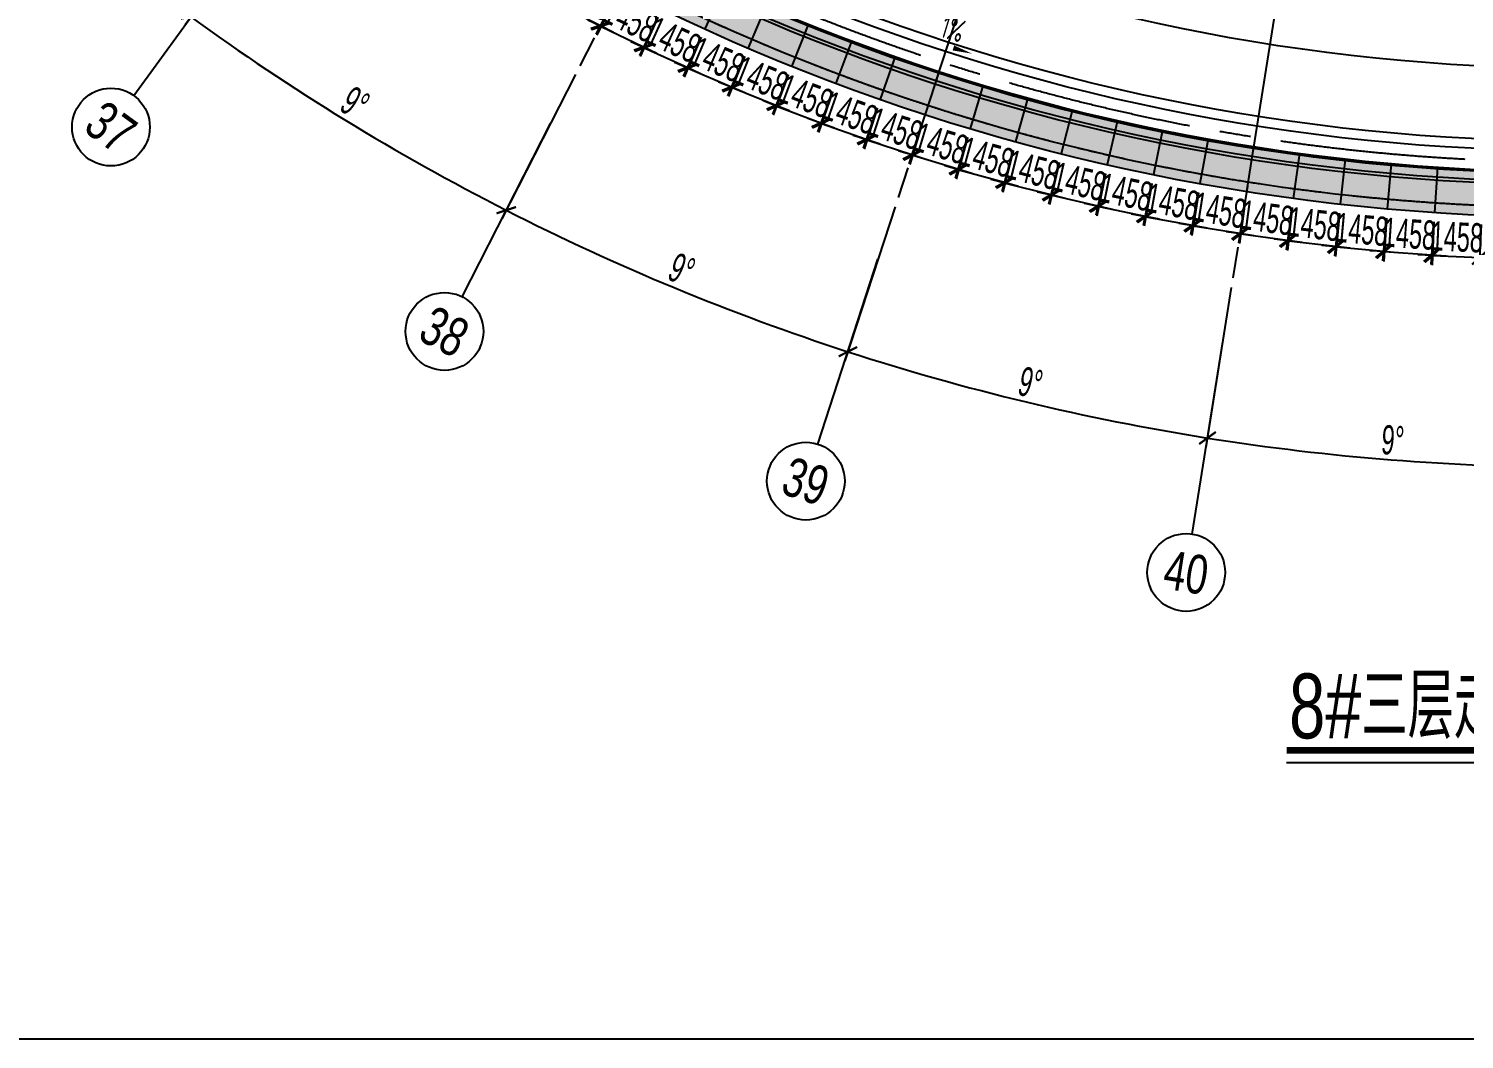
# Model space of a CAD drawing. Extents: x 104132 to 3338343, y -1228862 to 1409848.
# Drawn here: x 1713250 to 1757537, y 138 to 31315 of the extents above; entities that cross this region are included whole.
import ezdxf
from ezdxf.enums import TextEntityAlignment as Align

# ---------------------------------------------------------------- set-up
doc = ezdxf.new("R2010")
doc.units = 0
doc.linetypes.add('CENTER', pattern=[50.8, 31.75, -6.35, 6.35, -6.35])
doc.linetypes.add('CENTER2', pattern=[28.575, 19.05, -3.175, 3.175, -3.175])
doc.layers.get('0').update_dxf_attribs({"color": 8})
doc.layers.get('Defpoints').update_dxf_attribs({"color": 8})
for name, color, linetype in [('#幕墙线-平面', 8, 'Continuous'), ('#标注', 8, 'Continuous'), ('#轴线', 8, 'CENTER2'), ('A-ROOF-DRAN', 8, 'Continuous'), ('C-SHET-SHBD', 8, 'Continuous'), ('dim', 8, 'Continuous'), ('DIM_SYMB', 8, 'Continuous'), ('DOTE', 8, 'CENTER'), ('IEL-FINE', 8, 'Continuous'), ('分水线', 8, 'Continuous'), ('女儿墙', 8, 'Continuous')]:
    doc.layers.add(name, color=color, linetype=linetype)
doc.styles.add('JHZX', font='jrs.shx', dxfattribs={"width": 0.6, "bigfont": 'jhz.shx'})
doc.styles.add('XD2008', font='xd-hzs.shx', dxfattribs={"width": 0.7, "bigfont": 'xd-hztxt.shx'})
doc.dimstyles.new('JZBZ-300', dxfattribs={"dimscale": 300, "dimtxt": 3, "dimasz": 1.5, "dimexe": 1, "dimexo": 1, "dimgap": 0.5, "dimtad": 1, "dimdec": 0, "dimdsep": 46, "dimtxsty": 'JHZX', "dimblk1": 'ARCHTICK', "dimblk2": 'ARCHTICK', "dimsah": 1, "dimcen": 0, "dimclrd": 1, "dimclre": 1, "dimclrt": 2, "dimadec": 3, "dimazin": 2, "dimtfac": 1, "dimtdec": 0, "dimtix": 1, "dimtmove": 0, "dimatfit": 3, "dimfxl": 1, "dimtolj": 1, "dimlwd": -1, "dimlwe": -1, "dimarcsym": 1})

# ---------------------------------------------------------------- blocks, each defined once
blk = doc.blocks.new('_ARCHTICK')
at = {"color": 0, "linetype": 'ByBlock', "const_width": 0.15}
blk.add_lwpolyline([(-0.5, -0.5), (0.5, 0.5)], dxfattribs=at)
blk = doc.blocks.new('*D53')
at = {"layer": '#标注', "color": 1, "ltscale": 300, "transparency": 16777216}
for p, q in [((560830, -214509), (560048, -219447)), ((571468, -215346), (571468, -220346))]:
    blk.add_line(p, q, dxfattribs=at)
blk.add_arc((571468, -147346), 72700, 261, 270, dxfattribs=at)
at = {"layer": 'Defpoints', "color": 0, "ltscale": 300, "transparency": 16777216}
for p in [(571468, -147346), (560877, -214212), (571468, -215046), (563869, -219648)]:
    blk.add_point(p, dxfattribs=at)
at = {"layer": '#标注', "color": 1, "ltscale": 300, "transparency": 16777216, "xscale": 450, "yscale": 450, "zscale": 450}
for p, rotation in [((560095, -219151), 171.0000000000014), ((571468, -220046), 1.598721155460225e-12)]:
    blk.add_blockref('_ARCHTICK', p, dxfattribs=dict(at, rotation=rotation))
at = {"layer": '#标注', "color": 2, "ltscale": 300, "transparency": 16777216, "insert": (565811, -219224), "char_height": 900, "attachment_point": 5, "rotation": 355.5, "style": 'JHZX'}
blk.add_mtext('\\A1;9°', dxfattribs=at)
blk = doc.blocks.new('*D41')
at = {"layer": '#标注', "color": 1, "ltscale": 300, "transparency": 16777216}
for p, q in [((531498, -202359), (528560, -206404)), ((540597, -207934), (538327, -212389))]:
    blk.add_line(p, q, dxfattribs=at)
blk.add_arc((571468, -147346), 72700, 234, 243, dxfattribs=at)
at = {"layer": 'Defpoints', "color": 0, "ltscale": 300, "transparency": 16777216}
for p in [(571468, -147346), (531675, -202116), (540733, -207667), (531873, -208317)]:
    blk.add_point(p, dxfattribs=at)
at = {"layer": '#标注', "color": 1, "ltscale": 300, "transparency": 16777216, "xscale": 450, "yscale": 450, "zscale": 450}
for p, rotation in [((528736, -206161), 143.9999999999988), ((538463, -212122), 333.0000000000025)]:
    blk.add_blockref('_ARCHTICK', p, dxfattribs=dict(at, rotation=rotation))
at = {"layer": '#标注', "color": 2, "ltscale": 300, "transparency": 16777216, "insert": (533796, -208821), "char_height": 900, "attachment_point": 5, "rotation": 328.5, "style": 'JHZX'}
blk.add_mtext('\\A1;9°', dxfattribs=at)
blk = doc.blocks.new('*D42')
at = {"layer": '#标注', "color": 1, "ltscale": 300, "transparency": 16777216}
for p, q in [((540597, -207934), (538327, -212389)), ((550455, -212018), (548910, -216773))]:
    blk.add_line(p, q, dxfattribs=at)
blk.add_arc((571468, -147346), 72700, 243, 252, dxfattribs=at)
at = {"layer": 'Defpoints', "color": 0, "ltscale": 300, "transparency": 16777216}
for p in [(571468, -147346), (540733, -207667), (550547, -211732), (541898, -213761)]:
    blk.add_point(p, dxfattribs=at)
at = {"layer": '#标注', "color": 1, "ltscale": 300, "transparency": 16777216, "xscale": 450, "yscale": 450, "zscale": 450}
for p, rotation in [((538463, -212122), 153.0000000000024), ((549002, -216488), 342.0000000000013)]:
    blk.add_blockref('_ARCHTICK', p, dxfattribs=dict(at, rotation=rotation))
at = {"layer": '#标注', "color": 2, "ltscale": 300, "transparency": 16777216, "insert": (543876, -213958), "char_height": 900, "attachment_point": 5, "rotation": 337.5, "style": 'JHZX'}
blk.add_mtext('\\A1;9°', dxfattribs=at)
blk = doc.blocks.new('*D43')
at = {"layer": '#标注', "color": 1, "ltscale": 300, "transparency": 16777216}
for p, q in [((550455, -212018), (548910, -216773)), ((560830, -214509), (560048, -219447))]:
    blk.add_line(p, q, dxfattribs=at)
blk.add_arc((571468, -147346), 72700, 252, 261, dxfattribs=at)
at = {"layer": 'Defpoints', "color": 0, "ltscale": 300, "transparency": 16777216}
for p in [(571468, -147346), (550547, -211732), (560877, -214212), (552652, -217569)]:
    blk.add_point(p, dxfattribs=at)
at = {"layer": '#标注', "color": 1, "ltscale": 300, "transparency": 16777216, "xscale": 450, "yscale": 450, "zscale": 450}
for p, rotation in [((549002, -216488), 162.0000000000016), ((560095, -219151), 351.0000000000016)]:
    blk.add_blockref('_ARCHTICK', p, dxfattribs=dict(at, rotation=rotation))
at = {"layer": '#标注', "color": 2, "ltscale": 300, "transparency": 16777216, "insert": (554636, -217454), "char_height": 900, "attachment_point": 5, "rotation": 346.5, "style": 'JHZX'}
blk.add_mtext('\\A1;9°', dxfattribs=at)
blk = doc.blocks.new('*U1046')
blk.add_line((0, -20), (0, 0))
blk.add_circle((0, -24), 4)
at = {"style": 'JHZX', "width": 0.75}
blk.add_attdef('AXES', text='', height=4, dxfattribs=at).set_placement((0, -24), align=Align.MIDDLE_CENTER)
blk = doc.blocks.new('A$C49f573b4')
at = {"layer": '女儿墙'}
for radius in [63900, 63650]:
    blk.add_circle((0, 0), radius, dxfattribs=at)
blk = doc.blocks.new('*U481')
at = {"layer": '#幕墙线-平面', "ltscale": 300}
blk.add_line((63600, -63600), (65000, -63600), dxfattribs=at)
blk = doc.blocks.new('*U482')
at = {"layer": '#幕墙线-平面'}
for p, rotation in [((961069, 10529), 245.5714285714367), ((961644, 11835), 246.8571428571508), ((962191, 13153), 248.1428571428649), ((962707, 14484), 249.4285714285787), ((963193, 15825), 250.7142857142925), ((963650, 17178), 252.0000000000067), ((964075, 18540), 253.2857142857202), ((964471, 19911), 254.571428571434), ((964835, 21291), 255.8571428571476), ((965168, 22679), 257.1428571428611), ((965470, 24074), 258.4285714285753), ((965740, 25475), 259.7142857142896), ((965979, 26882), 261.000000000004), ((966187, 28294), 262.2857142857181), ((966363, 29710), 263.5714285714323), ((966506, 31130), 264.8571428571461), ((966618, 32553), 266.1428571428593)]:
    blk.add_blockref('*U481', p, dxfattribs=dict(at, rotation=rotation))
blk = doc.blocks.new('*D486')
at = {"layer": 'Defpoints', "color": 0, "ltscale": 300, "transparency": 16777216}
for p in [(894438, -27579), (895887, -27742), (895739, -29057)]:
    blk.add_point(p, dxfattribs=at)
at = {"layer": 'dim', "color": 1, "ltscale": 300, "transparency": 16777216}
for p, q in [((894404, -27877), (894256, -29191)), ((895853, -28040), (895705, -29355)), ((894289, -28893), (893842, -28843)), ((894289, -28893), (895739, -29057)), ((895739, -29057), (896186, -29107))]:
    blk.add_line(p, q, dxfattribs=at)
at = {"layer": 'dim', "color": 1, "ltscale": 300, "transparency": 16777216, "xscale": 450, "yscale": 450, "zscale": 450}
for p, rotation in [((894289, -28893), 353.5714285714329), ((895739, -29057), 173.571428571433)]:
    blk.add_blockref('_ARCHTICK', p, dxfattribs=dict(at, rotation=rotation))
at = {"layer": 'dim', "color": 2, "ltscale": 300, "transparency": 16777216, "insert": (895081, -28379), "char_height": 900, "attachment_point": 5, "rotation": 353.5714, "style": 'JHZX'}
blk.add_mtext('\\A1;1458', dxfattribs=at)
blk = doc.blocks.new('*D487')
at = {"layer": 'Defpoints', "color": 0, "ltscale": 300, "transparency": 16777216}
for p in [(892995, -27367), (894440, -27562), (894262, -28873)]:
    blk.add_point(p, dxfattribs=at)
at = {"layer": 'dim', "color": 1, "ltscale": 300, "transparency": 16777216}
for p, q in [((892954, -27664), (892777, -28975)), ((894400, -27860), (894222, -29171)), ((892817, -28678), (892371, -28617)), ((892817, -28678), (894262, -28873)), ((894262, -28873), (894708, -28934))]:
    blk.add_line(p, q, dxfattribs=at)
at = {"layer": 'dim', "color": 1, "ltscale": 300, "transparency": 16777216, "xscale": 450, "yscale": 450, "zscale": 450}
for p, rotation in [((892817, -28678), 352.285714285719), ((894262, -28873), 172.285714285719)]:
    blk.add_blockref('_ARCHTICK', p, dxfattribs=dict(at, rotation=rotation))
at = {"layer": 'dim', "color": 2, "ltscale": 300, "transparency": 16777216, "insert": (893620, -28181), "char_height": 900, "attachment_point": 5, "rotation": 352.2857, "style": 'JHZX'}
blk.add_mtext('\\A1;1458', dxfattribs=at)
blk = doc.blocks.new('*D488')
at = {"layer": 'Defpoints', "color": 0, "ltscale": 300, "transparency": 16777216}
for p in [(891557, -27122), (892997, -27350), (892790, -28657)]:
    blk.add_point(p, dxfattribs=at)
at = {"layer": 'dim', "color": 1, "ltscale": 300, "transparency": 16777216}
for p, q in [((891510, -27419), (891303, -28725)), ((892950, -27647), (892743, -28953)), ((891350, -28429), (890905, -28359)), ((891350, -28429), (892790, -28657)), ((892790, -28657), (893235, -28727))]:
    blk.add_line(p, q, dxfattribs=at)
at = {"layer": 'dim', "color": 1, "ltscale": 300, "transparency": 16777216, "xscale": 450, "yscale": 450, "zscale": 450}
for p, rotation in [((891350, -28429), 351.0000000000057), ((892790, -28657), 171.0000000000057)]:
    blk.add_blockref('_ARCHTICK', p, dxfattribs=dict(at, rotation=rotation))
at = {"layer": 'dim', "color": 2, "ltscale": 300, "transparency": 16777216, "insert": (892164, -27950), "char_height": 900, "attachment_point": 5, "rotation": 351, "style": 'JHZX'}
blk.add_mtext('\\A1;1458', dxfattribs=at)
blk = doc.blocks.new('*D489')
at = {"layer": 'Defpoints', "color": 0, "ltscale": 300, "transparency": 16777216}
for p in [(890125, -26846), (891560, -27106), (891323, -28408)]:
    blk.add_point(p, dxfattribs=at)
at = {"layer": 'dim', "color": 1, "ltscale": 300, "transparency": 16777216}
for p, q in [((890071, -27141), (889835, -28443)), ((891506, -27401), (891270, -28703)), ((889888, -28147), (889446, -28067)), ((889888, -28147), (891323, -28408)), ((891323, -28408), (891766, -28488))]:
    blk.add_line(p, q, dxfattribs=at)
at = {"layer": 'dim', "color": 1, "ltscale": 300, "transparency": 16777216, "xscale": 450, "yscale": 450, "zscale": 450}
for p, rotation in [((889888, -28147), 349.7142857142919), ((891323, -28408), 169.7142857142918)]:
    blk.add_blockref('_ARCHTICK', p, dxfattribs=dict(at, rotation=rotation))
at = {"layer": 'dim', "color": 2, "ltscale": 300, "transparency": 16777216, "insert": (890713, -27687), "char_height": 900, "attachment_point": 5, "rotation": 349.7143, "style": 'JHZX'}
blk.add_mtext('\\A1;1458', dxfattribs=at)
blk = doc.blocks.new('*D490')
at = {"layer": 'Defpoints', "color": 0, "ltscale": 300, "transparency": 16777216}
for p in [(888699, -26537), (890128, -26830), (889863, -28126)]:
    blk.add_point(p, dxfattribs=at)
at = {"layer": 'dim', "color": 1, "ltscale": 300, "transparency": 16777216}
for p, q in [((888639, -26831), (888374, -28127)), ((890068, -27124), (889802, -28420)), ((888434, -27833), (887993, -27743)), ((888434, -27833), (889863, -28126)), ((889863, -28126), (890303, -28216))]:
    blk.add_line(p, q, dxfattribs=at)
at = {"layer": 'dim', "color": 1, "ltscale": 300, "transparency": 16777216, "xscale": 450, "yscale": 450, "zscale": 450}
for p, rotation in [((888434, -27833), 348.4285714285783), ((889863, -28126), 168.4285714285783)]:
    blk.add_blockref('_ARCHTICK', p, dxfattribs=dict(at, rotation=rotation))
at = {"layer": 'dim', "color": 2, "ltscale": 300, "transparency": 16777216, "insert": (889268, -27392), "char_height": 900, "attachment_point": 5, "rotation": 348.4286, "style": 'JHZX'}
blk.add_mtext('\\A1;1458', dxfattribs=at)
blk = doc.blocks.new('*D491')
at = {"layer": 'Defpoints', "color": 0, "ltscale": 300, "transparency": 16777216}
for p in [(887281, -26197), (888703, -26521), (888408, -27811)]:
    blk.add_point(p, dxfattribs=at)
at = {"layer": 'dim', "color": 1, "ltscale": 300, "transparency": 16777216}
for p, q in [((887214, -26489), (886920, -27779)), ((888636, -26814), (888342, -28104)), ((886986, -27487), (886548, -27386)), ((886986, -27487), (888408, -27811)), ((888408, -27811), (888847, -27911))]:
    blk.add_line(p, q, dxfattribs=at)
at = {"layer": 'dim', "color": 1, "ltscale": 300, "transparency": 16777216, "xscale": 450, "yscale": 450, "zscale": 450}
for p, rotation in [((886986, -27487), 347.1428571428643), ((888408, -27811), 167.1428571428643)]:
    blk.add_blockref('_ARCHTICK', p, dxfattribs=dict(at, rotation=rotation))
at = {"layer": 'dim', "color": 2, "ltscale": 300, "transparency": 16777216, "insert": (887831, -27064), "char_height": 900, "attachment_point": 5, "rotation": 347.1429, "style": 'JHZX'}
blk.add_mtext('\\A1;1458', dxfattribs=at)
blk = doc.blocks.new('*D492')
at = {"layer": 'Defpoints', "color": 0, "ltscale": 300, "transparency": 16777216}
for p in [(885871, -25825), (887285, -26181), (886962, -27464)]:
    blk.add_point(p, dxfattribs=at)
at = {"layer": 'dim', "color": 1, "ltscale": 300, "transparency": 16777216}
for p, q in [((885797, -26115), (885474, -27398)), ((887212, -26472), (886888, -27755)), ((885547, -27107), (885111, -26997)), ((885547, -27107), (886962, -27464)), ((886962, -27464), (887398, -27574))]:
    blk.add_line(p, q, dxfattribs=at)
at = {"layer": 'dim', "color": 1, "ltscale": 300, "transparency": 16777216, "xscale": 450, "yscale": 450, "zscale": 450}
for p, rotation in [((885547, -27107), 345.8571428571502), ((886962, -27464), 165.8571428571502)]:
    blk.add_blockref('_ARCHTICK', p, dxfattribs=dict(at, rotation=rotation))
at = {"layer": 'dim', "color": 2, "ltscale": 300, "transparency": 16777216, "insert": (886401, -26704), "char_height": 900, "attachment_point": 5, "rotation": 345.8571, "style": 'JHZX'}
blk.add_mtext('\\A1;1458', dxfattribs=at)
blk = doc.blocks.new('*D493')
at = {"layer": 'Defpoints', "color": 0, "ltscale": 300, "transparency": 16777216}
for p in [(884469, -25421), (885875, -25809), (885523, -27084)]:
    blk.add_point(p, dxfattribs=at)
at = {"layer": 'dim', "color": 1, "ltscale": 300, "transparency": 16777216}
for p, q in [((884389, -25710), (884037, -26985)), ((885795, -26098), (885443, -27373)), ((884117, -26696), (883683, -26576)), ((884117, -26696), (885523, -27084)), ((885523, -27084), (885957, -27204))]:
    blk.add_line(p, q, dxfattribs=at)
at = {"layer": 'dim', "color": 1, "ltscale": 300, "transparency": 16777216, "xscale": 450, "yscale": 450, "zscale": 450}
for p, rotation in [((884117, -26696), 344.5714285714371), ((885523, -27084), 164.5714285714372)]:
    blk.add_blockref('_ARCHTICK', p, dxfattribs=dict(at, rotation=rotation))
at = {"layer": 'dim', "color": 2, "ltscale": 300, "transparency": 16777216, "insert": (884980, -26312), "char_height": 900, "attachment_point": 5, "rotation": 344.5714, "style": 'JHZX'}
blk.add_mtext('\\A1;1458', dxfattribs=at)
blk = doc.blocks.new('*D494')
at = {"layer": 'Defpoints', "color": 0, "ltscale": 300, "transparency": 16777216}
for p in [(883077, -24986), (884474, -25405), (884093, -26672)]:
    blk.add_point(p, dxfattribs=at)
at = {"layer": 'dim', "color": 1, "ltscale": 300, "transparency": 16777216}
for p, q in [((882991, -25273), (882610, -26540)), ((882697, -26253), (882266, -26123)), ((884388, -25692), (884007, -26959)), ((882697, -26253), (884093, -26672)), ((884093, -26672), (884524, -26802))]:
    blk.add_line(p, q, dxfattribs=at)
at = {"layer": 'dim', "color": 1, "ltscale": 300, "transparency": 16777216, "xscale": 450, "yscale": 450, "zscale": 450}
for p, rotation in [((882697, -26253), 343.2857142857229), ((884093, -26672), 163.2857142857229)]:
    blk.add_blockref('_ARCHTICK', p, dxfattribs=dict(at, rotation=rotation))
at = {"layer": 'dim', "color": 2, "ltscale": 300, "transparency": 16777216, "insert": (883568, -25888), "char_height": 900, "attachment_point": 5, "rotation": 343.2857, "style": 'JHZX'}
blk.add_mtext('\\A1;1458', dxfattribs=at)
blk = doc.blocks.new('*D495')
at = {"layer": 'Defpoints', "color": 0, "ltscale": 300, "transparency": 16777216}
for p in [(881695, -24519), (883082, -24970), (882673, -26228)]:
    blk.add_point(p, dxfattribs=at)
at = {"layer": 'dim', "color": 1, "ltscale": 300, "transparency": 16777216}
for p, q in [((881602, -24805), (881194, -26063)), ((881286, -25778), (880858, -25639)), ((882989, -25255), (882581, -26514)), ((881286, -25778), (882673, -26228)), ((882673, -26228), (883101, -26367))]:
    blk.add_line(p, q, dxfattribs=at)
at = {"layer": 'dim', "color": 1, "ltscale": 300, "transparency": 16777216, "xscale": 450, "yscale": 450, "zscale": 450}
for p, rotation in [((881286, -25778), 342.0000000000086), ((882673, -26228), 162.0000000000086)]:
    blk.add_blockref('_ARCHTICK', p, dxfattribs=dict(at, rotation=rotation))
at = {"layer": 'dim', "color": 2, "ltscale": 300, "transparency": 16777216, "insert": (882165, -25432), "char_height": 900, "attachment_point": 5, "rotation": 342, "style": 'JHZX'}
blk.add_mtext('\\A1;1458', dxfattribs=at)
blk = doc.blocks.new('*D496')
at = {"layer": 'Defpoints', "color": 0, "ltscale": 300, "transparency": 16777216}
for p in [(880324, -24022), (881700, -24504), (881264, -25753)]:
    blk.add_point(p, dxfattribs=at)
at = {"layer": 'dim', "color": 1, "ltscale": 300, "transparency": 16777216}
for p, q in [((880225, -24305), (879788, -25554)), ((881601, -24787), (881164, -26036)), ((879887, -25271), (879462, -25122)), ((879887, -25271), (881264, -25753)), ((881264, -25753), (881688, -25901))]:
    blk.add_line(p, q, dxfattribs=at)
at = {"layer": 'dim', "color": 1, "ltscale": 300, "transparency": 16777216, "xscale": 450, "yscale": 450, "zscale": 450}
for p, rotation in [((879887, -25271), 340.7142857142958), ((881264, -25753), 160.7142857142958)]:
    blk.add_blockref('_ARCHTICK', p, dxfattribs=dict(at, rotation=rotation))
at = {"layer": 'dim', "color": 2, "ltscale": 300, "transparency": 16777216, "insert": (880773, -24945), "char_height": 900, "attachment_point": 5, "rotation": 340.7143, "style": 'JHZX'}
blk.add_mtext('\\A1;1458', dxfattribs=at)
blk = doc.blocks.new('*D497')
at = {"layer": 'Defpoints', "color": 0, "ltscale": 300, "transparency": 16777216}
for p in [(878964, -23494), (880330, -24007), (879865, -25246)]:
    blk.add_point(p, dxfattribs=at)
at = {"layer": 'dim', "color": 1, "ltscale": 300, "transparency": 16777216}
for p, q in [((878859, -23775), (878394, -25014)), ((880224, -24288), (879759, -25526)), ((878499, -24733), (878078, -24575)), ((878499, -24733), (879865, -25246)), ((879865, -25246), (880286, -25404))]:
    blk.add_line(p, q, dxfattribs=at)
at = {"layer": 'dim', "color": 1, "ltscale": 300, "transparency": 16777216, "xscale": 450, "yscale": 450, "zscale": 450}
for p, rotation in [((878499, -24733), 339.4285714285816), ((879865, -25246), 159.4285714285816)]:
    blk.add_blockref('_ARCHTICK', p, dxfattribs=dict(at, rotation=rotation))
at = {"layer": 'dim', "color": 2, "ltscale": 300, "transparency": 16777216, "insert": (879393, -24428), "char_height": 900, "attachment_point": 5, "rotation": 339.4286, "style": 'JHZX'}
blk.add_mtext('\\A1;1458', dxfattribs=at)
blk = doc.blocks.new('*D498')
at = {"layer": 'Defpoints', "color": 0, "ltscale": 300, "transparency": 16777216}
for p in [(877617, -22936), (878970, -23479), (878478, -24707)]:
    blk.add_point(p, dxfattribs=at)
at = {"layer": 'dim', "color": 1, "ltscale": 300, "transparency": 16777216}
for p, q in [((877505, -23215), (877012, -24443)), ((878859, -23758), (878366, -24986)), ((877124, -24164), (876707, -23997)), ((877124, -24164), (878478, -24707)), ((878478, -24707), (878895, -24875))]:
    blk.add_line(p, q, dxfattribs=at)
at = {"layer": 'dim', "color": 1, "ltscale": 300, "transparency": 16777216, "xscale": 450, "yscale": 450, "zscale": 450}
for p, rotation in [((877124, -24164), 338.1428571428676), ((878478, -24707), 158.1428571428676)]:
    blk.add_blockref('_ARCHTICK', p, dxfattribs=dict(at, rotation=rotation))
at = {"layer": 'dim', "color": 2, "ltscale": 300, "transparency": 16777216, "insert": (878024, -23879), "char_height": 900, "attachment_point": 5, "rotation": 338.1429, "style": 'JHZX'}
blk.add_mtext('\\A1;1458', dxfattribs=at)
blk = doc.blocks.new('*D499')
at = {"layer": 'Defpoints', "color": 0, "ltscale": 300, "transparency": 16777216}
for p in [(876282, -22348), (877623, -22921), (877103, -24138)]:
    blk.add_point(p, dxfattribs=at)
at = {"layer": 'dim', "color": 1, "ltscale": 300, "transparency": 16777216}
for p, q in [((876164, -22624), (875644, -23840)), ((875762, -23565), (875348, -23388)), ((877505, -23197), (876985, -24414)), ((875762, -23565), (877103, -24138)), ((877103, -24138), (877517, -24315))]:
    blk.add_line(p, q, dxfattribs=at)
at = {"layer": 'dim', "color": 1, "ltscale": 300, "transparency": 16777216, "xscale": 450, "yscale": 450, "zscale": 450}
for p, rotation in [((875762, -23565), 336.857142857154), ((877103, -24138), 156.857142857154)]:
    blk.add_blockref('_ARCHTICK', p, dxfattribs=dict(at, rotation=rotation))
at = {"layer": 'dim', "color": 2, "ltscale": 300, "transparency": 16777216, "insert": (876668, -23299), "char_height": 900, "attachment_point": 5, "rotation": 336.8571, "style": 'JHZX'}
blk.add_mtext('\\A1;1458', dxfattribs=at)
blk = doc.blocks.new('*D500')
at = {"layer": 'Defpoints', "color": 0, "ltscale": 300, "transparency": 16777216}
for p in [(874961, -21730), (876289, -22333), (875742, -23538)]:
    blk.add_point(p, dxfattribs=at)
at = {"layer": 'dim', "color": 1, "ltscale": 300, "transparency": 16777216}
for p, q in [((874837, -22003), (874290, -23208)), ((874414, -22935), (874004, -22748)), ((874414, -22935), (875742, -23538)), ((876165, -22606), (875618, -23811)), ((875742, -23538), (876151, -23724))]:
    blk.add_line(p, q, dxfattribs=at)
at = {"layer": 'dim', "color": 1, "ltscale": 300, "transparency": 16777216, "xscale": 450, "yscale": 450, "zscale": 450}
for p, rotation in [((874414, -22935), 335.5714285714407), ((875742, -23538), 155.5714285714407)]:
    blk.add_blockref('_ARCHTICK', p, dxfattribs=dict(at, rotation=rotation))
at = {"layer": 'dim', "color": 2, "ltscale": 300, "transparency": 16777216, "insert": (875326, -22690), "char_height": 900, "attachment_point": 5, "rotation": 335.5714, "style": 'JHZX'}
blk.add_mtext('\\A1;1458', dxfattribs=at)
blk = doc.blocks.new('*D501')
at = {"layer": 'Defpoints', "color": 0, "ltscale": 300, "transparency": 16777216}
for p in [(873654, -21083), (874968, -21715), (874394, -22907)]:
    blk.add_point(p, dxfattribs=at)
at = {"layer": 'dim', "color": 1, "ltscale": 300, "transparency": 16777216}
for p, q in [((873524, -21353), (872950, -22545)), ((873080, -22274), (872675, -22079)), ((874838, -21986), (874264, -23178)), ((873080, -22274), (874394, -22907)), ((874394, -22907), (874799, -23102))]:
    blk.add_line(p, q, dxfattribs=at)
at = {"layer": 'dim', "color": 1, "ltscale": 300, "transparency": 16777216, "xscale": 450, "yscale": 450, "zscale": 450}
for p, rotation in [((873080, -22274), 334.2857142857256), ((874394, -22907), 154.2857142857257)]:
    blk.add_blockref('_ARCHTICK', p, dxfattribs=dict(at, rotation=rotation))
at = {"layer": 'dim', "color": 2, "ltscale": 300, "transparency": 16777216, "insert": (873997, -22050), "char_height": 900, "attachment_point": 5, "rotation": 334.2857, "style": 'JHZX'}
blk.add_mtext('\\A1;1458', dxfattribs=at)
blk = doc.blocks.new('*D502')
at = {"layer": 'Defpoints', "color": 0, "ltscale": 300, "transparency": 16777216}
for p in [(872362, -20406), (873661, -21068), (873061, -22247)]:
    blk.add_point(p, dxfattribs=at)
at = {"layer": 'dim', "color": 1, "ltscale": 300, "transparency": 16777216}
for p, q in [((872226, -20673), (871625, -21852)), ((871761, -21585), (871360, -21380)), ((871761, -21585), (873061, -22247)), ((873525, -21335), (872925, -22514)), ((873061, -22247), (873462, -22451))]:
    blk.add_line(p, q, dxfattribs=at)
at = {"layer": 'dim', "color": 1, "ltscale": 300, "transparency": 16777216, "xscale": 450, "yscale": 450, "zscale": 450}
for p, rotation in [((871761, -21585), 333.0000000000109), ((873061, -22247), 153.0000000000109)]:
    blk.add_blockref('_ARCHTICK', p, dxfattribs=dict(at, rotation=rotation))
at = {"layer": 'dim', "color": 2, "ltscale": 300, "transparency": 16777216, "insert": (872684, -21381), "char_height": 900, "attachment_point": 5, "rotation": 333, "style": 'JHZX'}
blk.add_mtext('\\A1;1458', dxfattribs=at)
blk = doc.blocks.new('*D763')
at = {"layer": 'Defpoints', "color": 0, "ltscale": 300, "transparency": 16777216}
for p in [(898790, -28020), (900247, -28085), (900188, -29407)]:
    blk.add_point(p, dxfattribs=at)
at = {"layer": 'dim', "color": 1, "ltscale": 300, "transparency": 16777216}
for p, q in [((898777, -28319), (898717, -29641)), ((900234, -28385), (900174, -29706)), ((898731, -29341), (898281, -29321)), ((898731, -29341), (900188, -29407)), ((900188, -29407), (900637, -29427))]:
    blk.add_line(p, q, dxfattribs=at)
at = {"layer": 'dim', "color": 1, "ltscale": 300, "transparency": 16777216, "xscale": 450, "yscale": 450, "zscale": 450}
for p, rotation in [((898731, -29341), 357.428571428672), ((900188, -29407), 177.428571428672)]:
    blk.add_blockref('_ARCHTICK', p, dxfattribs=dict(at, rotation=rotation))
at = {"layer": 'dim', "color": 2, "ltscale": 300, "transparency": 16777216, "insert": (899486, -28775), "char_height": 900, "attachment_point": 5, "rotation": 357.4286, "style": 'JHZX'}
blk.add_mtext('\\A1;1458', dxfattribs=at)
blk = doc.blocks.new('*D764')
at = {"layer": 'Defpoints', "color": 0, "ltscale": 300, "transparency": 16777216}
for p in [(897336, -27905), (898791, -28003), (898702, -29323)]:
    blk.add_point(p, dxfattribs=at)
at = {"layer": 'dim', "color": 1, "ltscale": 300, "transparency": 16777216}
for p, q in [((897316, -28205), (897227, -29524)), ((898771, -28303), (898682, -29623)), ((897247, -29225), (896798, -29195)), ((897247, -29225), (898702, -29323)), ((898702, -29323), (899151, -29354))]:
    blk.add_line(p, q, dxfattribs=at)
at = {"layer": 'dim', "color": 1, "ltscale": 300, "transparency": 16777216, "xscale": 450, "yscale": 450, "zscale": 450}
for p, rotation in [((897247, -29225), 356.1428571429576), ((898702, -29323), 176.1428571429576)]:
    blk.add_blockref('_ARCHTICK', p, dxfattribs=dict(at, rotation=rotation))
at = {"layer": 'dim', "color": 2, "ltscale": 300, "transparency": 16777216, "insert": (898015, -28676), "char_height": 900, "attachment_point": 5, "rotation": 356.1429, "style": 'JHZX'}
blk.add_mtext('\\A1;1458', dxfattribs=at)
blk = doc.blocks.new('*D765')
at = {"layer": 'Defpoints', "color": 0, "ltscale": 300, "transparency": 16777216}
for p in [(895885, -27758), (897338, -27889), (897219, -29207)]:
    blk.add_point(p, dxfattribs=at)
at = {"layer": 'dim', "color": 1, "ltscale": 300, "transparency": 16777216}
for p, q in [((895858, -28057), (895740, -29375)), ((897311, -28188), (897192, -29505)), ((895766, -29076), (895318, -29035)), ((895766, -29076), (897219, -29207)), ((897219, -29207), (897667, -29247))]:
    blk.add_line(p, q, dxfattribs=at)
at = {"layer": 'dim', "color": 1, "ltscale": 300, "transparency": 16777216, "xscale": 450, "yscale": 450, "zscale": 450}
for p, rotation in [((895766, -29076), 354.8571428572439), ((897219, -29207), 174.8571428572439)]:
    blk.add_blockref('_ARCHTICK', p, dxfattribs=dict(at, rotation=rotation))
at = {"layer": 'dim', "color": 2, "ltscale": 300, "transparency": 16777216, "insert": (896547, -28544), "char_height": 900, "attachment_point": 5, "rotation": 354.8571, "style": 'JHZX'}
blk.add_mtext('\\A1;1458', dxfattribs=at)
blk = doc.blocks.new('*U1263')
blk.add_line((-17.995, -0.75), (18.028, -0.75))
at = {"const_width": 0.4}
blk.add_lwpolyline([(-17.995, 0), (18.028, 0)], dxfattribs=at)
at = {"style": 'JHZX', "width": 0.75}
blk.add_attdef('立面图', text='', height=4, dxfattribs=at).set_placement((0.064, 2.74), align=Align.MIDDLE_CENTER)
blk = doc.blocks.new('A3文本框')
at = {"layer": 'Defpoints', "ltscale": 500}
blk.add_lwpolyline([(10, -10), (-420, -10), (-420, 297), (10, 297)], close=True, dxfattribs=at)
at = {"layer": 'C-SHET-SHBD', "style": 'XD2008', "width": 0.7}
for tag, height, p in [('子项名称', 4.5, (-37.489, 35.412)), ('图名', 4.5, (-37.489, 24.269)), ('比例', 3, (-56.3, 8.255)), ('MQJD-01', 3, (-13.245, 2.272))]:
    blk.add_attdef(tag, text='', height=height, dxfattribs=at).set_placement(p, align=Align.CENTER)
blk = doc.blocks.new('轴网20240313')
at = {"layer": '#标注', "ltscale": 300}
blk.add_circle((571467.9, -147345.9), 64700, dxfattribs=at)
at = {"layer": '#轴线', "ltscale": 300}
for p, q in [((564521.8, -160978.3), (540732.7, -207667)), ((566739.9, -161897.1), (550547.4, -211732.4)), ((569074.4, -162457.5), (560877.2, -214212.4))]:
    blk.add_line(p, q, dxfattribs=at)
for radius in [64700, 63300]:
    blk.add_circle((571467.9, -147345.9), radius, dxfattribs=at)
at = {"layer": '#标注'}
for p, xscale, yscale, zscale, rotation, values in [((530499.2, -203734.4), 300, 300, 300, 323.9999999999863, {'AXES': '37'}), ((539824.7, -209449), 300.0000000000002, 300.0000000000002, 300.0000000000002, 332.9999999999862, {'AXES': '38'}), ((549929.4, -213634.5), 300, 300, 300, 341.9999999999861, {'AXES': '39'}), ((560564.4, -216187.8), 300, 300, 300, 350.999999999986, {'AXES': '40'})]:
    blk.add_blockref('*U1046', p, dxfattribs=dict(at, xscale=xscale, yscale=yscale, zscale=zscale, rotation=rotation)).add_auto_attribs(values)
at = {"layer": '#标注', "ltscale": 300}
for base, p1, p2, picture, middle in [((531872.6, -208317.2), (531674.8, -202116.3), (540732.7, -207667), '*D41', (533795.7, -208821.2)), ((541898.1, -213760.6), (540732.7, -207667), (550547.4, -211732.4), '*D42', (543876.4, -213957.6)), ((552651.7, -217568.7), (550547.4, -211732.4), (560877.2, -214212.4), '*D43', (554636.4, -217453.8)), ((563868.6, -219647.6), (560877.2, -214212.4), (571467.9, -215045.9), '*D53', (565811, -219223.6))]:
    dim = blk.add_angular_dim_3p(base=base, center=(571467.9, -147345.9), p1=p1, p2=p2, dimstyle='JZBZ-300', dxfattribs=at)
    dim.commit()
    dim.dimension.update_dxf_attribs({"geometry": picture, "text_midpoint": middle})
blk = doc.blocks.new('ERTQWE')
at = {"layer": 'dim', "ltscale": 300}
for p1, p2, distance, picture, middle in [((872362, -20405.8), (873661.5, -21067.9), -1322.9, '*D502', (872683.5, -21381)), ((873654.1, -21082.5), (874968, -21715.3), -1322.9, '*D501', (873997.4, -22050.2)), ((874960.9, -21730), (876288.8, -22333.2), -1322.9, '*D500', (875325.9, -22689.8)), ((876282, -22348.1), (877623.1, -22921.3), -1322.9, '*D499', (876668.4, -23299.4)), ((877616.7, -22936.3), (878970.3, -23479.3), -1322.9, '*D498', (878024.3, -23878.8)), ((878964.2, -23494.5), (880329.6, -24006.9), -1322.9, '*D497', (879392.9, -24427.5)), ((880323.9, -24022.2), (881700.4, -24503.9), -1322.9, '*D496', (880773.4, -24945.5)), ((881695, -24519.4), (883082.1, -24970.1), -1322.9, '*D495', (882165.2, -25432.3)), ((883077, -24985.6), (884473.8, -25405.1), -1322.9, '*D494', (883567.5, -25887.7)), ((884469.1, -25420.7), (885875, -25808.7), -1322.9, '*D493', (884979.7, -26311.6)), ((885870.6452, -25824.5113), (887284.8668, -26180.864), -1322.9369, '*D492', (886401.1133, -26703.7119)), ((887280.9, -26196.7), (888702.7, -26521.3), -1322.9, '*D491', (887830.9, -27063.8)), ((888699.1, -26537.2), (890127.9, -26829.8), -1322.9, '*D490', (889268.5, -27391.7)), ((890124.6, -26845.8), (891559.6, -27106.2), -1322.9, '*D489', (890713, -27687.3)), ((891556.7, -27122.3), (892997.1, -27350.5), -1322.9, '*D488', (892163.8, -27950.4)), ((892994.6, -27366.6), (894439.8, -27562.4), -1322.9, '*D487', (893620.1, -28180.9)), ((894437.6, -27578.6), (895886.9, -27741.9), -1322.9, '*D486', (895081.3, -28378.6)), ((895885, -27758.2), (897337.6, -27888.9), -1322.9, '*D765', (896546.5, -28543.5)), ((897336.1, -27905.2), (898791.2, -28003.3), -1322.9, '*D764', (898015, -28675.5)), ((898790.1, -28019.6), (900247.1, -28085.1), -1322.9, '*D763', (899486.2, -28774.5))]:
    dim = blk.add_aligned_dim(p1=p1, p2=p2, distance=distance, dimstyle='JZBZ-300', dxfattribs=at)
    dim.commit()
    dim.dimension.update_dxf_attribs({"geometry": picture, "text_midpoint": middle})
blk = doc.blocks.new('QWEDSG')
at = {"layer": 'IEL-FINE', "ltscale": 300}
h = blk.add_hatch(dxfattribs=at)
h.set_pattern_fill('DOTS', color=256, scale=200)
h.set_pattern_definition([(0, (838162.48, -28168.94), (158.75, 317.5), [0, -317.5])])
edge = h.paths.add_edge_path(flags=17)
edge.add_arc((903162, 36831), 63600, 0, 360)
edge = h.paths.add_edge_path()
edge.add_arc((903162, 36831), 65000, 0, 360)
at = {"layer": '#幕墙线-平面'}
for radius in [65000, 64000, 63600]:
    blk.add_circle((903162, 36831), radius, dxfattribs=at)
for name in ['ERTQWE', '*U482']:
    blk.add_blockref(name, (0, 0), dxfattribs=at)

msp = doc.modelspace()

# ---------------------------------------------------------------- linework, layer by layer
at = {"layer": 'A-ROOF-DRAN'}
for radius in [62950, 62650]:
    msp.add_circle((1760988, 90493), radius, dxfattribs=at)
at = {"layer": 'DIM_SYMB'}
msp.add_lwpolyline([(1740820, 31011, 0, 0, 0), (1742350, 30546, 0, 160, 0), (1741776, 30721, 0, 0, 0)], format="xyseb", dxfattribs=at)
at = {"layer": '分水线'}
msp.add_circle((1760988, 90493), 60400, dxfattribs=at)

# ---------------------------------------------------------------- block references
at = {"layer": '#幕墙线-平面'}
msp.add_blockref('QWEDSG', (857825, 53662), dxfattribs=at)
at = {"layer": '#幕墙线-平面', "ltscale": 300}
msp.add_blockref('A$C49f573b4', (1760988, 90493), dxfattribs=at)
at = {"layer": '#标注', "xscale": 500, "yscale": 500, "zscale": 500}
msp.add_blockref('*U1263', (1761054, 9052), dxfattribs=at).add_auto_attribs({'立面图': '8#三层走廊平面铝板分格图'})
at = {"layer": 'dim', "xscale": 600, "yscale": 600, "zscale": 600}
msp.add_blockref('A3文本框', (1904132, 6138), dxfattribs=at)
at = {"layer": 'DOTE'}
msp.add_blockref('轴网20240313', (1189520, 237839), dxfattribs=at)

# ---------------------------------------------------------------- texts
at = {"layer": 'DIM_SYMB', "style": 'XD2008', "width": 0.7}
msp.add_text('1%%%', height=700, rotation=343.0778, dxfattribs=at).set_placement((1741340, 31073))

doc.saveas('drawing.dxf')
